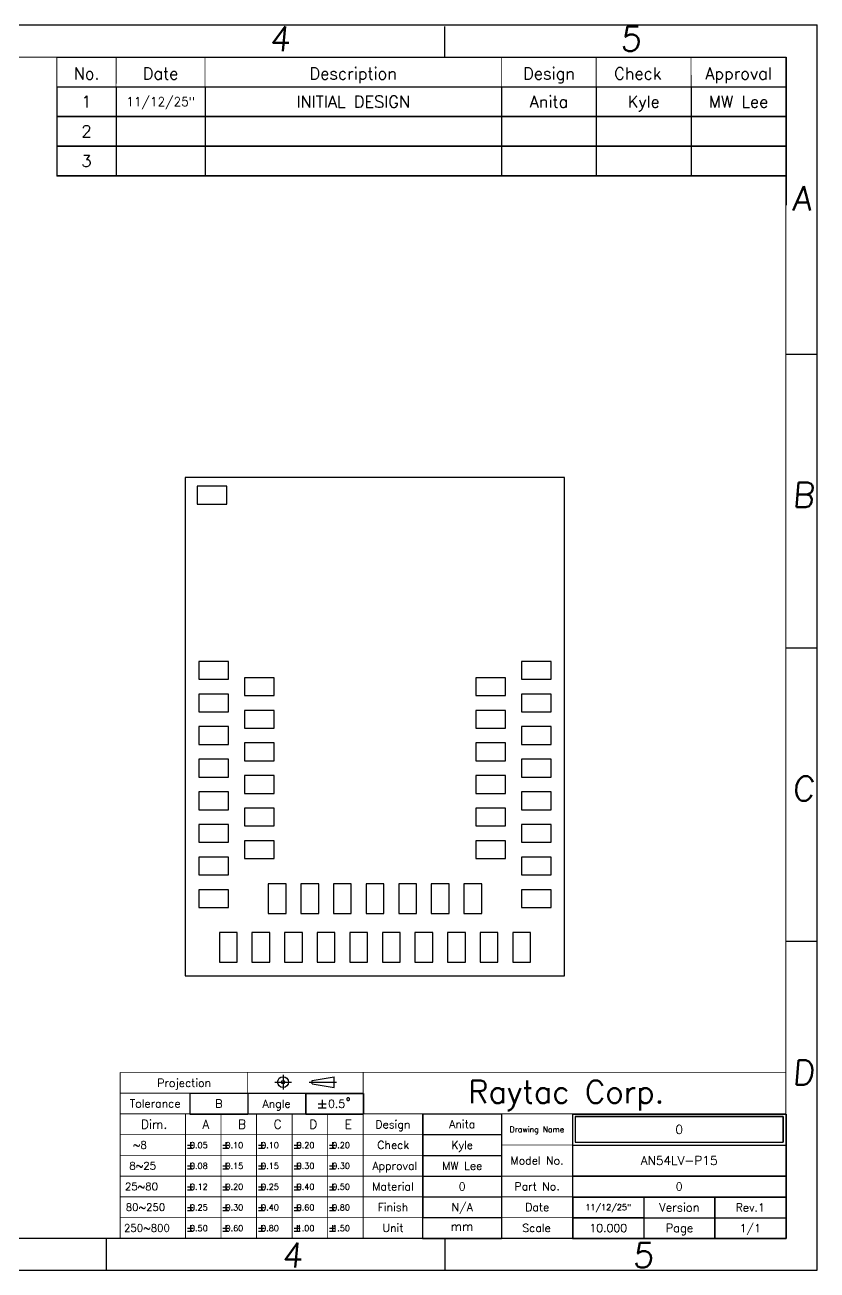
# Model space of a CAD drawing. Header units: millimetres. Extents: x 0 to 297, y 0 to 210.
# Drawn here: x 163.4 to 297, y 0 to 210 of the extents above; entities that cross this region are included whole.
import ezdxf

# ---------------------------------------------------------------- set-up
doc = ezdxf.new("R2010")
doc.units = ezdxf.units.MM
doc.header["$LTSCALE"] = 16.335
doc.linetypes.add('CENTER', pattern=[0.6, 0.375, -0.075, 0.075, -0.075])
doc.layers.get('0').update_dxf_attribs({"linetype": 'CONTINUOUS'})
doc.layers.add('DEFAULT_1', color=7, linetype='CENTER')
doc.styles.get("Standard").update_dxf_attribs({"font": 'romans.ttf'})

msp = doc.modelspace()

# ---------------------------------------------------------------- linework, layer by layer
at = {"color": 7, "linetype": 'CONTINUOUS'}
for p, q in [((0, 210), (297, 210)), ((297, 0), (297, 210)), ((234.173, 204.558), (234.173, 209.751)), ((168.763, 204.583), (291.763, 204.583)), ((291.763, 204.583), (291.763, 179.583)), ((168.741, 199.557), (291.741, 199.557)), ((168.741, 199.557), (168.741, 184.557)), ((168.763, 199.583), (291.763, 199.583)), ((178.741, 199.557), (178.741, 184.557)), ((193.741, 199.557), (193.741, 184.557)), ((243.741, 199.557), (243.741, 184.557)), ((259.741, 199.557), (259.741, 184.557)), ((275.741, 199.557), (275.741, 184.557)), ((291.741, 199.557), (291.741, 184.557)), ((168.741, 194.557), (291.741, 194.557)), ((168.763, 194.583), (291.763, 194.583)), ((168.741, 189.557), (291.741, 189.557)), ((168.763, 189.583), (291.763, 189.583)), ((168.741, 184.557), (291.741, 184.557)), ((168.763, 184.583), (291.763, 184.583)), ((291.734, 154.454), (297, 154.454)), ((190.412, 133.649), (190.412, 49.649)), ((254.412, 133.649), (190.412, 133.649)), ((254.412, 49.649), (254.412, 133.649)), ((192.412, 132.199), (192.412, 129.199)), ((197.412, 132.199), (192.412, 132.199)), ((197.412, 129.199), (197.412, 132.199)), ((192.412, 129.199), (197.412, 129.199)), ((291.734, 104.953), (297, 104.953)), ((192.712, 102.649), (192.712, 99.649)), ((197.712, 102.649), (192.712, 102.649)), ((197.712, 99.649), (197.712, 102.649)), ((252.112, 102.649), (247.112, 102.649)), ((247.112, 102.649), (247.112, 99.649)), ((252.112, 99.649), (252.112, 102.649)), ((192.712, 99.649), (197.712, 99.649)), ((200.412, 99.899), (200.412, 96.899)), ((205.412, 99.899), (200.412, 99.899)), ((205.412, 96.899), (205.412, 99.899)), ((244.412, 99.899), (239.412, 99.899)), ((239.412, 99.899), (239.412, 96.899)), ((244.412, 96.899), (244.412, 99.899)), ((247.112, 99.649), (252.112, 99.649)), ((192.712, 97.149), (192.712, 94.149)), ((197.712, 97.149), (192.712, 97.149)), ((197.712, 94.149), (197.712, 97.149)), ((200.412, 96.899), (205.412, 96.899)), ((239.412, 96.899), (244.412, 96.899)), ((252.112, 97.149), (247.112, 97.149)), ((247.112, 97.149), (247.112, 94.149)), ((252.112, 94.149), (252.112, 97.149)), ((192.712, 94.149), (197.712, 94.149)), ((200.412, 94.399), (200.412, 91.399)), ((205.412, 94.399), (200.412, 94.399)), ((205.412, 91.399), (205.412, 94.399)), ((244.412, 94.399), (239.412, 94.399)), ((239.412, 94.399), (239.412, 91.399)), ((244.412, 91.399), (244.412, 94.399)), ((247.112, 94.149), (252.112, 94.149)), ((192.712, 91.649), (192.712, 88.649)), ((197.712, 91.649), (192.712, 91.649)), ((197.712, 88.649), (197.712, 91.649)), ((200.412, 91.399), (205.412, 91.399)), ((239.412, 91.399), (244.412, 91.399)), ((252.112, 91.649), (247.112, 91.649)), ((247.112, 91.649), (247.112, 88.649)), ((252.112, 88.649), (252.112, 91.649)), ((192.712, 88.649), (197.712, 88.649)), ((200.412, 88.899), (200.412, 85.899)), ((205.412, 88.899), (200.412, 88.899)), ((205.412, 85.899), (205.412, 88.899)), ((244.412, 88.899), (239.412, 88.899)), ((239.412, 88.899), (239.412, 85.899)), ((244.412, 85.899), (244.412, 88.899)), ((247.112, 88.649), (252.112, 88.649)), ((192.712, 86.149), (192.712, 83.149)), ((197.712, 86.149), (192.712, 86.149)), ((197.712, 83.149), (197.712, 86.149)), ((252.112, 86.149), (247.112, 86.149)), ((247.112, 86.149), (247.112, 83.149)), ((252.112, 83.149), (252.112, 86.149)), ((200.412, 85.899), (205.412, 85.899)), ((239.412, 85.899), (244.412, 85.899)), ((192.712, 83.149), (197.712, 83.149)), ((200.412, 83.399), (200.412, 80.399)), ((205.412, 83.399), (200.412, 83.399)), ((205.412, 80.399), (205.412, 83.399)), ((244.412, 83.399), (239.412, 83.399)), ((239.412, 83.399), (239.412, 80.399)), ((244.412, 80.399), (244.412, 83.399)), ((247.112, 83.149), (252.112, 83.149)), ((192.712, 80.649), (192.712, 77.649)), ((197.712, 80.649), (192.712, 80.649)), ((197.712, 77.649), (197.712, 80.649)), ((200.412, 80.399), (205.412, 80.399)), ((239.412, 80.399), (244.412, 80.399)), ((252.112, 80.649), (247.112, 80.649)), ((247.112, 80.649), (247.112, 77.649)), ((252.112, 77.649), (252.112, 80.649)), ((200.412, 77.899), (200.412, 74.899)), ((205.412, 77.899), (200.412, 77.899)), ((205.412, 74.899), (205.412, 77.899)), ((244.412, 77.899), (239.412, 77.899)), ((239.412, 77.899), (239.412, 74.899)), ((244.412, 74.899), (244.412, 77.899)), ((192.712, 77.649), (197.712, 77.649)), ((247.112, 77.649), (252.112, 77.649)), ((192.712, 75.149), (192.712, 72.149)), ((197.712, 75.149), (192.712, 75.149)), ((197.712, 72.149), (197.712, 75.149)), ((200.412, 74.899), (205.412, 74.899)), ((239.412, 74.899), (244.412, 74.899)), ((252.112, 75.149), (247.112, 75.149)), ((247.112, 75.149), (247.112, 72.149)), ((252.112, 72.149), (252.112, 75.149)), ((192.712, 72.149), (197.712, 72.149)), ((200.412, 72.399), (200.412, 69.399)), ((205.412, 72.399), (200.412, 72.399)), ((205.412, 69.399), (205.412, 72.399)), ((244.412, 72.399), (239.412, 72.399)), ((239.412, 72.399), (239.412, 69.399)), ((244.412, 69.399), (244.412, 72.399)), ((247.112, 72.149), (252.112, 72.149)), ((192.712, 69.649), (192.712, 66.649)), ((197.712, 69.649), (192.712, 69.649)), ((197.712, 66.649), (197.712, 69.649)), ((200.412, 69.399), (205.412, 69.399)), ((239.412, 69.399), (244.412, 69.399)), ((252.112, 69.649), (247.112, 69.649)), ((247.112, 69.649), (247.112, 66.649)), ((252.112, 66.649), (252.112, 69.649)), ((192.712, 66.649), (197.712, 66.649)), ((207.412, 65.149), (204.412, 65.149)), ((204.412, 65.149), (204.412, 60.149)), ((207.412, 60.149), (207.412, 65.149)), ((212.912, 65.149), (209.912, 65.149)), ((209.912, 65.149), (209.912, 60.149)), ((212.912, 60.149), (212.912, 65.149)), ((218.412, 65.149), (215.412, 65.149)), ((215.412, 65.149), (215.412, 60.149)), ((218.412, 60.149), (218.412, 65.149)), ((223.912, 65.149), (220.912, 65.149)), ((220.912, 65.149), (220.912, 60.149)), ((223.912, 60.149), (223.912, 65.149)), ((229.412, 65.149), (226.412, 65.149)), ((226.412, 65.149), (226.412, 60.149)), ((229.412, 60.149), (229.412, 65.149)), ((234.912, 65.149), (231.912, 65.149)), ((231.912, 65.149), (231.912, 60.149)), ((234.912, 60.149), (234.912, 65.149)), ((240.412, 65.149), (237.412, 65.149)), ((237.412, 65.149), (237.412, 60.149)), ((240.412, 60.149), (240.412, 65.149)), ((247.112, 66.649), (252.112, 66.649)), ((192.712, 64.149), (192.712, 61.149)), ((197.712, 64.149), (192.712, 64.149)), ((197.712, 61.149), (197.712, 64.149)), ((252.112, 64.149), (247.112, 64.149)), ((247.112, 64.149), (247.112, 61.149)), ((252.112, 61.149), (252.112, 64.149)), ((192.712, 61.149), (197.712, 61.149)), ((247.112, 61.149), (252.112, 61.149)), ((204.412, 60.149), (207.412, 60.149)), ((209.912, 60.149), (212.912, 60.149)), ((215.412, 60.149), (218.412, 60.149)), ((220.912, 60.149), (223.912, 60.149)), ((226.412, 60.149), (229.412, 60.149)), ((231.912, 60.149), (234.912, 60.149)), ((237.412, 60.149), (240.412, 60.149)), ((199.162, 56.949), (196.162, 56.949)), ((196.162, 56.949), (196.162, 51.949)), ((199.162, 51.949), (199.162, 56.949)), ((204.662, 56.949), (201.662, 56.949)), ((201.662, 56.949), (201.662, 51.949)), ((204.662, 51.949), (204.662, 56.949)), ((210.162, 56.949), (207.162, 56.949)), ((207.162, 56.949), (207.162, 51.949)), ((210.162, 51.949), (210.162, 56.949)), ((215.662, 56.949), (212.662, 56.949)), ((212.662, 56.949), (212.662, 51.949)), ((215.662, 51.949), (215.662, 56.949)), ((221.162, 56.949), (218.162, 56.949)), ((218.162, 56.949), (218.162, 51.949)), ((221.162, 51.949), (221.162, 56.949)), ((226.662, 56.949), (223.662, 56.949)), ((223.662, 56.949), (223.662, 51.949)), ((226.662, 51.949), (226.662, 56.949)), ((232.162, 56.949), (229.162, 56.949)), ((229.162, 56.949), (229.162, 51.949)), ((232.162, 51.949), (232.162, 56.949)), ((237.662, 56.949), (234.662, 56.949)), ((234.662, 56.949), (234.662, 51.949)), ((237.662, 51.949), (237.662, 56.949)), ((243.162, 56.949), (240.162, 56.949)), ((240.162, 56.949), (240.162, 51.949)), ((243.162, 51.949), (243.162, 56.949)), ((248.662, 56.949), (245.662, 56.949)), ((245.662, 56.949), (245.662, 51.949)), ((248.662, 51.949), (248.662, 56.949)), ((291.734, 55.452), (297, 55.452)), ((196.162, 51.949), (199.162, 51.949)), ((201.662, 51.949), (204.662, 51.949)), ((207.162, 51.949), (210.162, 51.949)), ((212.662, 51.949), (215.662, 51.949)), ((218.162, 51.949), (221.162, 51.949)), ((223.662, 51.949), (226.662, 51.949)), ((229.162, 51.949), (232.162, 51.949)), ((234.662, 51.949), (237.662, 51.949)), ((240.162, 51.949), (243.162, 51.949)), ((245.662, 51.949), (248.662, 51.949)), ((190.412, 49.649), (254.412, 49.649)), ((211.823, 31.981), (215.542, 32.61)), ((211.823, 31.409), (211.823, 31.981)), ((215.542, 30.779), (215.542, 32.61)), ((191.19, 29.827), (220.44, 29.827)), ((191.19, 29.827), (191.19, 26.327)), ((191.193, 29.823), (200.943, 29.823)), ((191.193, 29.823), (191.193, 26.323)), ((200.94, 29.827), (200.94, 26.327)), ((200.943, 29.823), (200.943, 26.323)), ((210.69, 29.827), (210.69, 26.327)), ((210.723, 29.808), (220.473, 29.808)), ((210.723, 29.808), (210.723, 26.308)), ((211.823, 31.409), (215.542, 30.779)), ((220.473, 29.808), (220.473, 26.308)), ((212.845, 28.058), (214.195, 28.058)), ((212.845, 27.383), (214.195, 27.383)), ((213.52, 28.733), (213.52, 27.383)), ((191.19, 26.327), (220.44, 26.327)), ((191.193, 26.323), (200.943, 26.323)), ((210.723, 26.308), (220.473, 26.308)), ((230.441, 26.344), (243.741, 26.344)), ((230.441, 26.344), (230.441, 5.344)), ((230.48, 26.347), (243.78, 26.347)), ((230.48, 26.347), (230.48, 8.847)), ((243.741, 26.344), (243.741, 5.344)), ((243.78, 26.347), (243.78, 8.847)), ((255.756, 26.325), (291.756, 26.325)), ((255.756, 26.325), (255.756, 5.325)), ((256.184, 25.898), (291.284, 25.898)), ((256.184, 25.898), (256.184, 21.548)), ((291.284, 25.898), (256.184, 25.898)), ((256.184, 25.898), (256.184, 21.548)), ((291.284, 25.898), (291.284, 21.548)), ((291.284, 21.548), (291.284, 25.898)), ((291.756, 26.325), (291.756, 5.325)), ((190.763, 21.063), (191.763, 21.063)), ((191.263, 21.563), (191.263, 20.563)), ((196.763, 21.063), (197.763, 21.063)), ((197.263, 21.563), (197.263, 20.563)), ((202.763, 21.063), (203.763, 21.063)), ((203.263, 21.563), (203.263, 20.563)), ((208.763, 21.063), (209.763, 21.063)), ((209.263, 21.563), (209.263, 20.563)), ((214.763, 21.063), (215.763, 21.063)), ((215.263, 21.563), (215.263, 20.563)), ((230.441, 22.844), (243.741, 22.844)), ((230.48, 22.847), (243.78, 22.847)), ((255.721, 21.093), (291.721, 21.093)), ((255.721, 21.093), (255.721, 15.873)), ((255.756, 21.075), (291.756, 21.075)), ((256.184, 21.548), (291.284, 21.548)), ((256.184, 21.548), (291.284, 21.548)), ((291.721, 21.093), (291.721, 15.873)), ((190.763, 20.563), (191.763, 20.563)), ((196.763, 20.563), (197.763, 20.563)), ((202.763, 20.563), (203.763, 20.563)), ((208.763, 20.563), (209.763, 20.563)), ((214.763, 20.563), (215.763, 20.563)), ((230.441, 19.344), (243.741, 19.344)), ((230.48, 19.347), (243.78, 19.347)), ((190.763, 17.563), (191.763, 17.563)), ((190.763, 17.063), (191.763, 17.063)), ((191.263, 18.063), (191.263, 17.063)), ((196.763, 17.563), (197.763, 17.563)), ((196.763, 17.063), (197.763, 17.063)), ((197.263, 18.063), (197.263, 17.063)), ((202.763, 17.563), (203.763, 17.563)), ((202.763, 17.063), (203.763, 17.063)), ((203.263, 18.063), (203.263, 17.063)), ((208.763, 17.563), (209.763, 17.563)), ((208.763, 17.063), (209.763, 17.063)), ((209.263, 18.063), (209.263, 17.063)), ((214.763, 17.563), (215.763, 17.563)), ((214.763, 17.063), (215.763, 17.063)), ((215.263, 18.063), (215.263, 17.063)), ((230.441, 15.844), (243.741, 15.844)), ((230.48, 15.847), (243.78, 15.847)), ((255.721, 15.873), (291.721, 15.873)), ((255.739, 15.846), (291.739, 15.846)), ((255.739, 15.846), (255.739, 12.346)), ((255.756, 15.825), (291.756, 15.825)), ((291.739, 15.846), (291.739, 12.346)), ((190.763, 14.063), (191.763, 14.063)), ((190.763, 13.563), (191.763, 13.563)), ((191.263, 14.563), (191.263, 13.563)), ((196.763, 14.063), (197.763, 14.063)), ((196.763, 13.563), (197.763, 13.563)), ((197.263, 14.563), (197.263, 13.563)), ((202.763, 14.063), (203.763, 14.063)), ((202.763, 13.563), (203.763, 13.563)), ((203.263, 14.563), (203.263, 13.563)), ((208.763, 14.063), (209.763, 14.063)), ((208.763, 13.563), (209.763, 13.563)), ((209.263, 14.563), (209.263, 13.563)), ((214.763, 14.063), (215.763, 14.063)), ((214.763, 13.563), (215.763, 13.563)), ((215.263, 14.563), (215.263, 13.563)), ((190.763, 10.563), (191.763, 10.563)), ((191.263, 11.063), (191.263, 10.063)), ((196.763, 10.563), (197.763, 10.563)), ((197.263, 11.063), (197.263, 10.063)), ((202.763, 10.563), (203.763, 10.563)), ((203.263, 11.063), (203.263, 10.063)), ((208.763, 10.563), (209.763, 10.563)), ((209.263, 11.063), (209.263, 10.063)), ((214.763, 10.563), (215.763, 10.563)), ((215.263, 11.063), (215.263, 10.063)), ((230.441, 12.344), (243.741, 12.344)), ((230.48, 12.347), (243.78, 12.347)), ((255.739, 12.346), (291.739, 12.346)), ((255.756, 12.325), (291.756, 12.325)), ((255.765, 12.345), (267.765, 12.345)), ((255.765, 12.345), (255.765, 5.345)), ((267.756, 12.325), (267.756, 5.325)), ((267.765, 12.345), (267.765, 5.345)), ((279.718, 12.307), (291.718, 12.307)), ((279.718, 12.307), (279.718, 5.307)), ((279.756, 12.325), (279.756, 5.325)), ((291.718, 12.307), (291.718, 5.307)), ((190.763, 10.063), (191.763, 10.063)), ((196.763, 10.063), (197.763, 10.063)), ((202.763, 10.063), (203.763, 10.063)), ((208.763, 10.063), (209.763, 10.063)), ((214.763, 10.063), (215.763, 10.063)), ((230.441, 8.844), (243.741, 8.844)), ((230.48, 8.847), (243.78, 8.847)), ((255.756, 8.825), (291.756, 8.825)), ((255.765, 8.845), (267.765, 8.845)), ((279.718, 8.807), (291.718, 8.807)), ((190.763, 7.063), (191.763, 7.063)), ((190.763, 6.563), (191.763, 6.563)), ((191.263, 7.563), (191.263, 6.563)), ((196.763, 7.063), (197.763, 7.063)), ((196.763, 6.563), (197.763, 6.563)), ((197.263, 7.563), (197.263, 6.563)), ((202.763, 7.063), (203.763, 7.063)), ((202.763, 6.563), (203.763, 6.563)), ((203.263, 7.563), (203.263, 6.563)), ((208.763, 7.063), (209.763, 7.063)), ((208.763, 6.563), (209.763, 6.563)), ((209.263, 7.563), (209.263, 6.563)), ((214.763, 7.063), (215.763, 7.063)), ((214.763, 6.563), (215.763, 6.563)), ((215.263, 7.563), (215.263, 6.563)), ((177.058, 5.192), (177.058, 0)), ((230.441, 5.344), (243.741, 5.344)), ((234.173, 5.192), (234.173, 0)), ((255.756, 5.325), (291.756, 5.325)), ((255.765, 5.345), (267.765, 5.345)), ((279.718, 5.307), (291.718, 5.307)), ((0, 0), (297, 0))]:
    msp.add_line(p, q, dxfattribs=at)
for points, const_width in [([(5.266, 204.558), (291.734, 204.558)], 0.2), ([(168.734, 204.558), (168.737, 184.485)], 0.15), ([(178.717, 184.521), (178.734, 204.558)], 0.15), ([(193.75, 184.554), (193.734, 204.558)], 0.15), ([(243.734, 204.558), (243.729, 184.494)], 0.15), ([(259.734, 204.558), (259.727, 184.534)], 0.15), ([(275.734, 204.558), (275.741, 184.495)], 0.15), ([(291.734, 204.558), (291.734, 5.348)], 0.2), ([(168.734, 199.558), (291.734, 199.558)], 0.15), ([(168.734, 194.558), (291.734, 194.558)], 0.15), ([(168.734, 189.558), (291.734, 189.558)], 0.15), ([(168.734, 184.558), (291.734, 184.558)], 0.15), ([(179.434, 33.348), (291.734, 33.348)], 0.15), ([(179.434, 5.348), (179.434, 33.348)], 0.15), ([(200.934, 26.348), (200.934, 33.348)], 0.15), ([(220.434, 5.348), (220.434, 33.348)], 0.15), ([(179.434, 29.848), (220.43, 29.848)], 0.15), ([(191.184, 26.348), (191.184, 29.848)], 0.15), ([(210.684, 26.348), (210.684, 29.848)], 0.15), ([(179.434, 26.348), (291.734, 26.348)], 0.15), ([(190.434, 5.348), (190.434, 26.348)], 0.15), ([(196.434, 26.348), (196.434, 5.348)], 0.15), ([(202.434, 26.348), (202.434, 5.348)], 0.15), ([(208.434, 26.348), (208.434, 5.348)], 0.15), ([(214.434, 26.348), (214.434, 5.348)], 0.15), ([(230.434, 5.348), (230.434, 26.348)], 0.15), ([(243.734, 5.348), (243.734, 26.348)], 0.15), ([(255.734, 5.348), (255.734, 26.348)], 0.15), ([(179.434, 22.848), (243.734, 22.848)], 0.15), ([(243.734, 21.098), (291.734, 21.098)], 0.15), ([(179.434, 19.348), (243.734, 19.348)], 0.15), ([(179.434, 15.848), (291.734, 15.848)], 0.15), ([(179.434, 12.348), (291.734, 12.348)], 0.15), ([(267.734, 5.348), (267.734, 12.348)], 0.15), ([(279.734, 5.348), (279.734, 12.348)], 0.15), ([(291.734, 8.848), (179.434, 8.848)], 0.15), ([(291.734, 5.348), (5.266, 5.348)], 0.2)]:
    msp.add_lwpolyline(points, dxfattribs=dict(at, const_width=const_width))
msp.add_lwpolyline([(217.676, 28.958), (217.676, 28.733), (217.789, 28.621), (218.014, 28.621), (218.126, 28.733), (218.126, 28.958), (218.014, 29.071), (217.789, 29.071), (217.676, 28.958)], dxfattribs=at)
for radius in [0.915, 0.288]:
    msp.add_circle((206.909, 31.695), radius, dxfattribs=at)
at = {"layer": 'DEFAULT_1', "color": 7, "linetype": 'CENTER'}
for p, q in [((205.508, 31.695), (208.329, 31.695)), ((206.909, 32.936), (206.909, 30.453)), ((211.305, 31.695), (215.911, 31.695))]:
    msp.add_line(p, q, dxfattribs=at)

# ---------------------------------------------------------------- texts
at = {"color": 7, "linetype": 'CONTINUOUS', "line_spacing_factor": 0.9}
for s, insert, char_height, width, attachment_point in [('\\Q5.0;4', (204.577, 209.747), 4.15, 5.97957, 1), ('\\Q5.0;5', (263.769, 209.747), 4.15, 5.97957, 1), ('No.', (173.762, 202.813), 2, 4.92473, 2), ('Date', (186.227, 202.813), 2, 6.75986, 2), ('Description', (218.734, 202.813), 2, 16.65233, 2), ('Design', (251.775, 202.813), 2, 9.84946, 2), ('Check', (266.745, 202.813), 2, 9.33333, 2), ('Approval', (283.741, 202.813), 2, 12.6595, 2), ('1', (173.741, 198.057), 2, 1.92115, 2), ('11/12/25"', (186.241, 197.807), 1.5, 12.83871, 2), ('INITIAL DESIGN', (218.741, 198.057), 2, 22.05735, 2), ('Anita', (251.741, 198.057), 2, 7.36201, 2), ('Kyle', (267.741, 198.057), 2, 6.19355, 2), ('MW Lee', (283.741, 198.057), 2, 11.64158, 2), ('2', (173.741, 193.057), 2, 1.92115, 2), ('3', (173.741, 188.057), 2, 1.92115, 2), ('\\Q5.0;A', (292.787, 182.827), 4.15, 5.39946, 1), ('\\Q5.0;B', (292.787, 132.8), 4.15, 7.45215, 1), ('\\Q5.0;C', (292.787, 83.299), 4.15, 7.45215, 1), ('\\Q5.0;D', (292.787, 35.378), 4.15, 6.29194, 1), ('Projection', (190.218, 32.238), 1.35, 10.25806, 2), ('Raytac Corp.', (254.682, 31.963), 3.8, 38.87168, 2), ('Tolerance', (185.323, 28.773), 1.35, 9.65323, 2), ('B', (196.068, 28.748), 1.35, 1.61613, 2), ('Angle', (205.811, 28.74), 1.35, 5.34677, 2), ('{\\ftxt;\\W0.0001;\\H0.0001;\\~}{\\ftxt;\\W1.3333333333;\\H1.35; }{\\ftxt;\\W0.0001;\\H0.0001;\\~}0.5{\\ftxt;\\W0.0001;\\H0.0001;\\~}{\\ftxt;\\W0.6666666667;\\H1.35; }{\\ftxt;\\W0.0001;\\H0.0001;\\~}', (215.598, 28.733), 1.35, 8.93468, 2), ('Dim.', (182.93, 25.347), 1.5, 5, 1), ('A', (193.315, 25.347), 1.5, 1.30108, 1), ('B', (199.315, 25.347), 1.5, 1.7957, 1), ('C', (205.315, 25.347), 1.5, 1.7957, 1), ('D', (211.315, 25.347), 1.5, 1.51613, 1), ('E', (217.315, 25.347), 1.5, 1.37097, 1), ('Design', (225.437, 25.256), 1.35, 6.64839, 2), ('Anita', (237.13, 25.272), 1.35, 4.96935, 2), ('Drawing Name', (249.73, 24.193), 0.95, 10.56918, 2), ('0 ', (273.734, 24.473), 1.5, 2.95699, 2), ('   ~8', (178.982, 21.722), 1.25, 6.48746, 1), ('{\\ftxt;\\W0.0001;\\H0.0001;\\~}{\\ftxt;\\W1.1666666667;\\H1.0; }{\\ftxt;\\W0.0001;\\H0.0001;\\~}0.05', (190.763, 21.563), 1, 6.80914, 1), ('{\\ftxt;\\W0.0001;\\H0.0001;\\~}{\\ftxt;\\W1.1666666667;\\H1.0; }{\\ftxt;\\W0.0001;\\H0.0001;\\~}0.10', (196.763, 21.563), 1, 6.80914, 1), ('{\\ftxt;\\W0.0001;\\H0.0001;\\~}{\\ftxt;\\W1.1666666667;\\H1.0; }{\\ftxt;\\W0.0001;\\H0.0001;\\~}0.10', (202.763, 21.563), 1, 6.80914, 1), ('{\\ftxt;\\W0.0001;\\H0.0001;\\~}{\\ftxt;\\W1.1666666667;\\H1.0; }{\\ftxt;\\W0.0001;\\H0.0001;\\~}0.20', (208.763, 21.563), 1, 6.80914, 1), ('{\\ftxt;\\W0.0001;\\H0.0001;\\~}{\\ftxt;\\W1.1666666667;\\H1.0; }{\\ftxt;\\W0.0001;\\H0.0001;\\~}0.20', (214.763, 21.563), 1, 6.80914, 1), ('Check', (225.492, 21.775), 1.35, 6.3, 2), ('Kyle', (237.13, 21.772), 1.35, 4.18065, 2), ('Model No.', (249.743, 19.154), 1.35, 10.41774, 2), ('AN54LV-P15', (273.721, 19.233), 1.5, 14.49462, 2), ('  8~25', (179.261, 18.222), 1.25, 7.62545, 1), ('{\\ftxt;\\W0.0001;\\H0.0001;\\~}{\\ftxt;\\W1.1666666667;\\H1.0; }{\\ftxt;\\W0.0001;\\H0.0001;\\~}0.08', (190.763, 18.063), 1, 6.80914, 1), ('{\\ftxt;\\W0.0001;\\H0.0001;\\~}{\\ftxt;\\W1.1666666667;\\H1.0; }{\\ftxt;\\W0.0001;\\H0.0001;\\~}0.15', (196.763, 18.063), 1, 6.80914, 1), ('{\\ftxt;\\W0.0001;\\H0.0001;\\~}{\\ftxt;\\W1.1666666667;\\H1.0; }{\\ftxt;\\W0.0001;\\H0.0001;\\~}0.15', (202.763, 18.063), 1, 6.80914, 1), ('{\\ftxt;\\W0.0001;\\H0.0001;\\~}{\\ftxt;\\W1.1666666667;\\H1.0; }{\\ftxt;\\W0.0001;\\H0.0001;\\~}0.30', (208.763, 18.063), 1, 6.80914, 1), ('{\\ftxt;\\W0.0001;\\H0.0001;\\~}{\\ftxt;\\W1.1666666667;\\H1.0; }{\\ftxt;\\W0.0001;\\H0.0001;\\~}0.30', (214.763, 18.063), 1, 6.80914, 1), ('Approval', (225.76, 18.268), 1.35, 8.54516, 2), ('MW Lee', (237.13, 18.272), 1.35, 7.85806, 2), (' 25~80', (179.37, 14.722), 1.25, 7.56272, 1), ('Material', (225.455, 14.776), 1.35, 7.91613, 2), ('0 ', (237.13, 14.772), 1.35, 2.66129, 2), ('Part No.', (249.762, 14.8), 1.35, 8.9371, 2), ('0 ', (273.739, 14.771), 1.35, 2.66129, 2), ('{\\ftxt;\\W0.0001;\\H0.0001;\\~}{\\ftxt;\\W1.1666666667;\\H1.0; }{\\ftxt;\\W0.0001;\\H0.0001;\\~}0.12', (190.763, 14.563), 1, 6.80914, 1), ('{\\ftxt;\\W0.0001;\\H0.0001;\\~}{\\ftxt;\\W1.1666666667;\\H1.0; }{\\ftxt;\\W0.0001;\\H0.0001;\\~}0.20', (196.763, 14.563), 1, 6.80914, 1), ('{\\ftxt;\\W0.0001;\\H0.0001;\\~}{\\ftxt;\\W1.1666666667;\\H1.0; }{\\ftxt;\\W0.0001;\\H0.0001;\\~}0.25', (202.763, 14.563), 1, 6.80914, 1), ('{\\ftxt;\\W0.0001;\\H0.0001;\\~}{\\ftxt;\\W1.1666666667;\\H1.0; }{\\ftxt;\\W0.0001;\\H0.0001;\\~}0.40', (208.763, 14.563), 1, 6.80914, 1), ('{\\ftxt;\\W0.0001;\\H0.0001;\\~}{\\ftxt;\\W1.1666666667;\\H1.0; }{\\ftxt;\\W0.0001;\\H0.0001;\\~}0.50', (214.763, 14.563), 1, 6.80914, 1), (' 80~250', (179.507, 11.222), 1.25, 8.76344, 1), ('{\\ftxt;\\W0.0001;\\H0.0001;\\~}{\\ftxt;\\W1.1666666667;\\H1.0; }{\\ftxt;\\W0.0001;\\H0.0001;\\~}0.25', (190.763, 11.063), 1, 6.80914, 1), ('{\\ftxt;\\W0.0001;\\H0.0001;\\~}{\\ftxt;\\W1.1666666667;\\H1.0; }{\\ftxt;\\W0.0001;\\H0.0001;\\~}0.30', (196.763, 11.063), 1, 6.80914, 1), ('{\\ftxt;\\W0.0001;\\H0.0001;\\~}{\\ftxt;\\W1.1666666667;\\H1.0; }{\\ftxt;\\W0.0001;\\H0.0001;\\~}0.40', (202.763, 11.063), 1, 6.80914, 1), ('{\\ftxt;\\W0.0001;\\H0.0001;\\~}{\\ftxt;\\W1.1666666667;\\H1.0; }{\\ftxt;\\W0.0001;\\H0.0001;\\~}0.60', (208.763, 11.063), 1, 6.80914, 1), ('{\\ftxt;\\W0.0001;\\H0.0001;\\~}{\\ftxt;\\W1.1666666667;\\H1.0; }{\\ftxt;\\W0.0001;\\H0.0001;\\~}0.80', (214.763, 11.063), 1, 6.80914, 1), ('Finish', (225.434, 11.275), 1.35, 5.82097, 2), ('N/A ', (237.13, 11.272), 1.35, 5.39032, 2), ('Date', (249.781, 11.288), 1.35, 4.5629, 2), ('11/12/25"', (261.765, 11.095), 1, 8.55914, 2), ('Version', (273.758, 11.284), 1.42, 7.69039, 2), ('Rev.1', (285.718, 11.232), 1.35, 5.54032, 2), ('250~800', (180.08, 7.722), 1.25, 8.70072, 1), ('{\\ftxt;\\W0.0001;\\H0.0001;\\~}{\\ftxt;\\W1.1666666667;\\H1.0; }{\\ftxt;\\W0.0001;\\H0.0001;\\~}0.50', (190.763, 7.563), 1, 6.80914, 1), ('{\\ftxt;\\W0.0001;\\H0.0001;\\~}{\\ftxt;\\W1.1666666667;\\H1.0; }{\\ftxt;\\W0.0001;\\H0.0001;\\~}0.60', (196.763, 7.563), 1, 6.80914, 1), ('{\\ftxt;\\W0.0001;\\H0.0001;\\~}{\\ftxt;\\W1.1666666667;\\H1.0; }{\\ftxt;\\W0.0001;\\H0.0001;\\~}0.80', (202.763, 7.563), 1, 6.80914, 1), ('{\\ftxt;\\W0.0001;\\H0.0001;\\~}{\\ftxt;\\W1.1666666667;\\H1.0; }{\\ftxt;\\W0.0001;\\H0.0001;\\~}1.00', (208.763, 7.563), 1, 6.80914, 1), ('{\\ftxt;\\W0.0001;\\H0.0001;\\~}{\\ftxt;\\W1.1666666667;\\H1.0; }{\\ftxt;\\W0.0001;\\H0.0001;\\~}1.50', (214.763, 7.563), 1, 6.80914, 1), ('Unit', (225.445, 7.778), 1.35, 3.99194, 2), ('mm', (237.094, 8.111), 1.5, 4.30108, 2), ('Scale', (249.667, 7.776), 1.35, 5.40968, 2), ('10.000', (261.765, 7.77), 1.35, 7.14677, 2), ('Page', (273.783, 7.81), 1.42, 5.26265, 2), ('1/1', (285.718, 7.732), 1.35, 4.02097, 2), ('\\Q5.0;4', (206.654, 4.572), 4.15, 5.97957, 1), ('\\Q5.0;5', (265.846, 4.572), 4.15, 5.97957, 1)]:
    msp.add_mtext(s, dxfattribs=dict(at, insert=insert, char_height=char_height, width=width, attachment_point=attachment_point))

doc.saveas('drawing.dxf')
